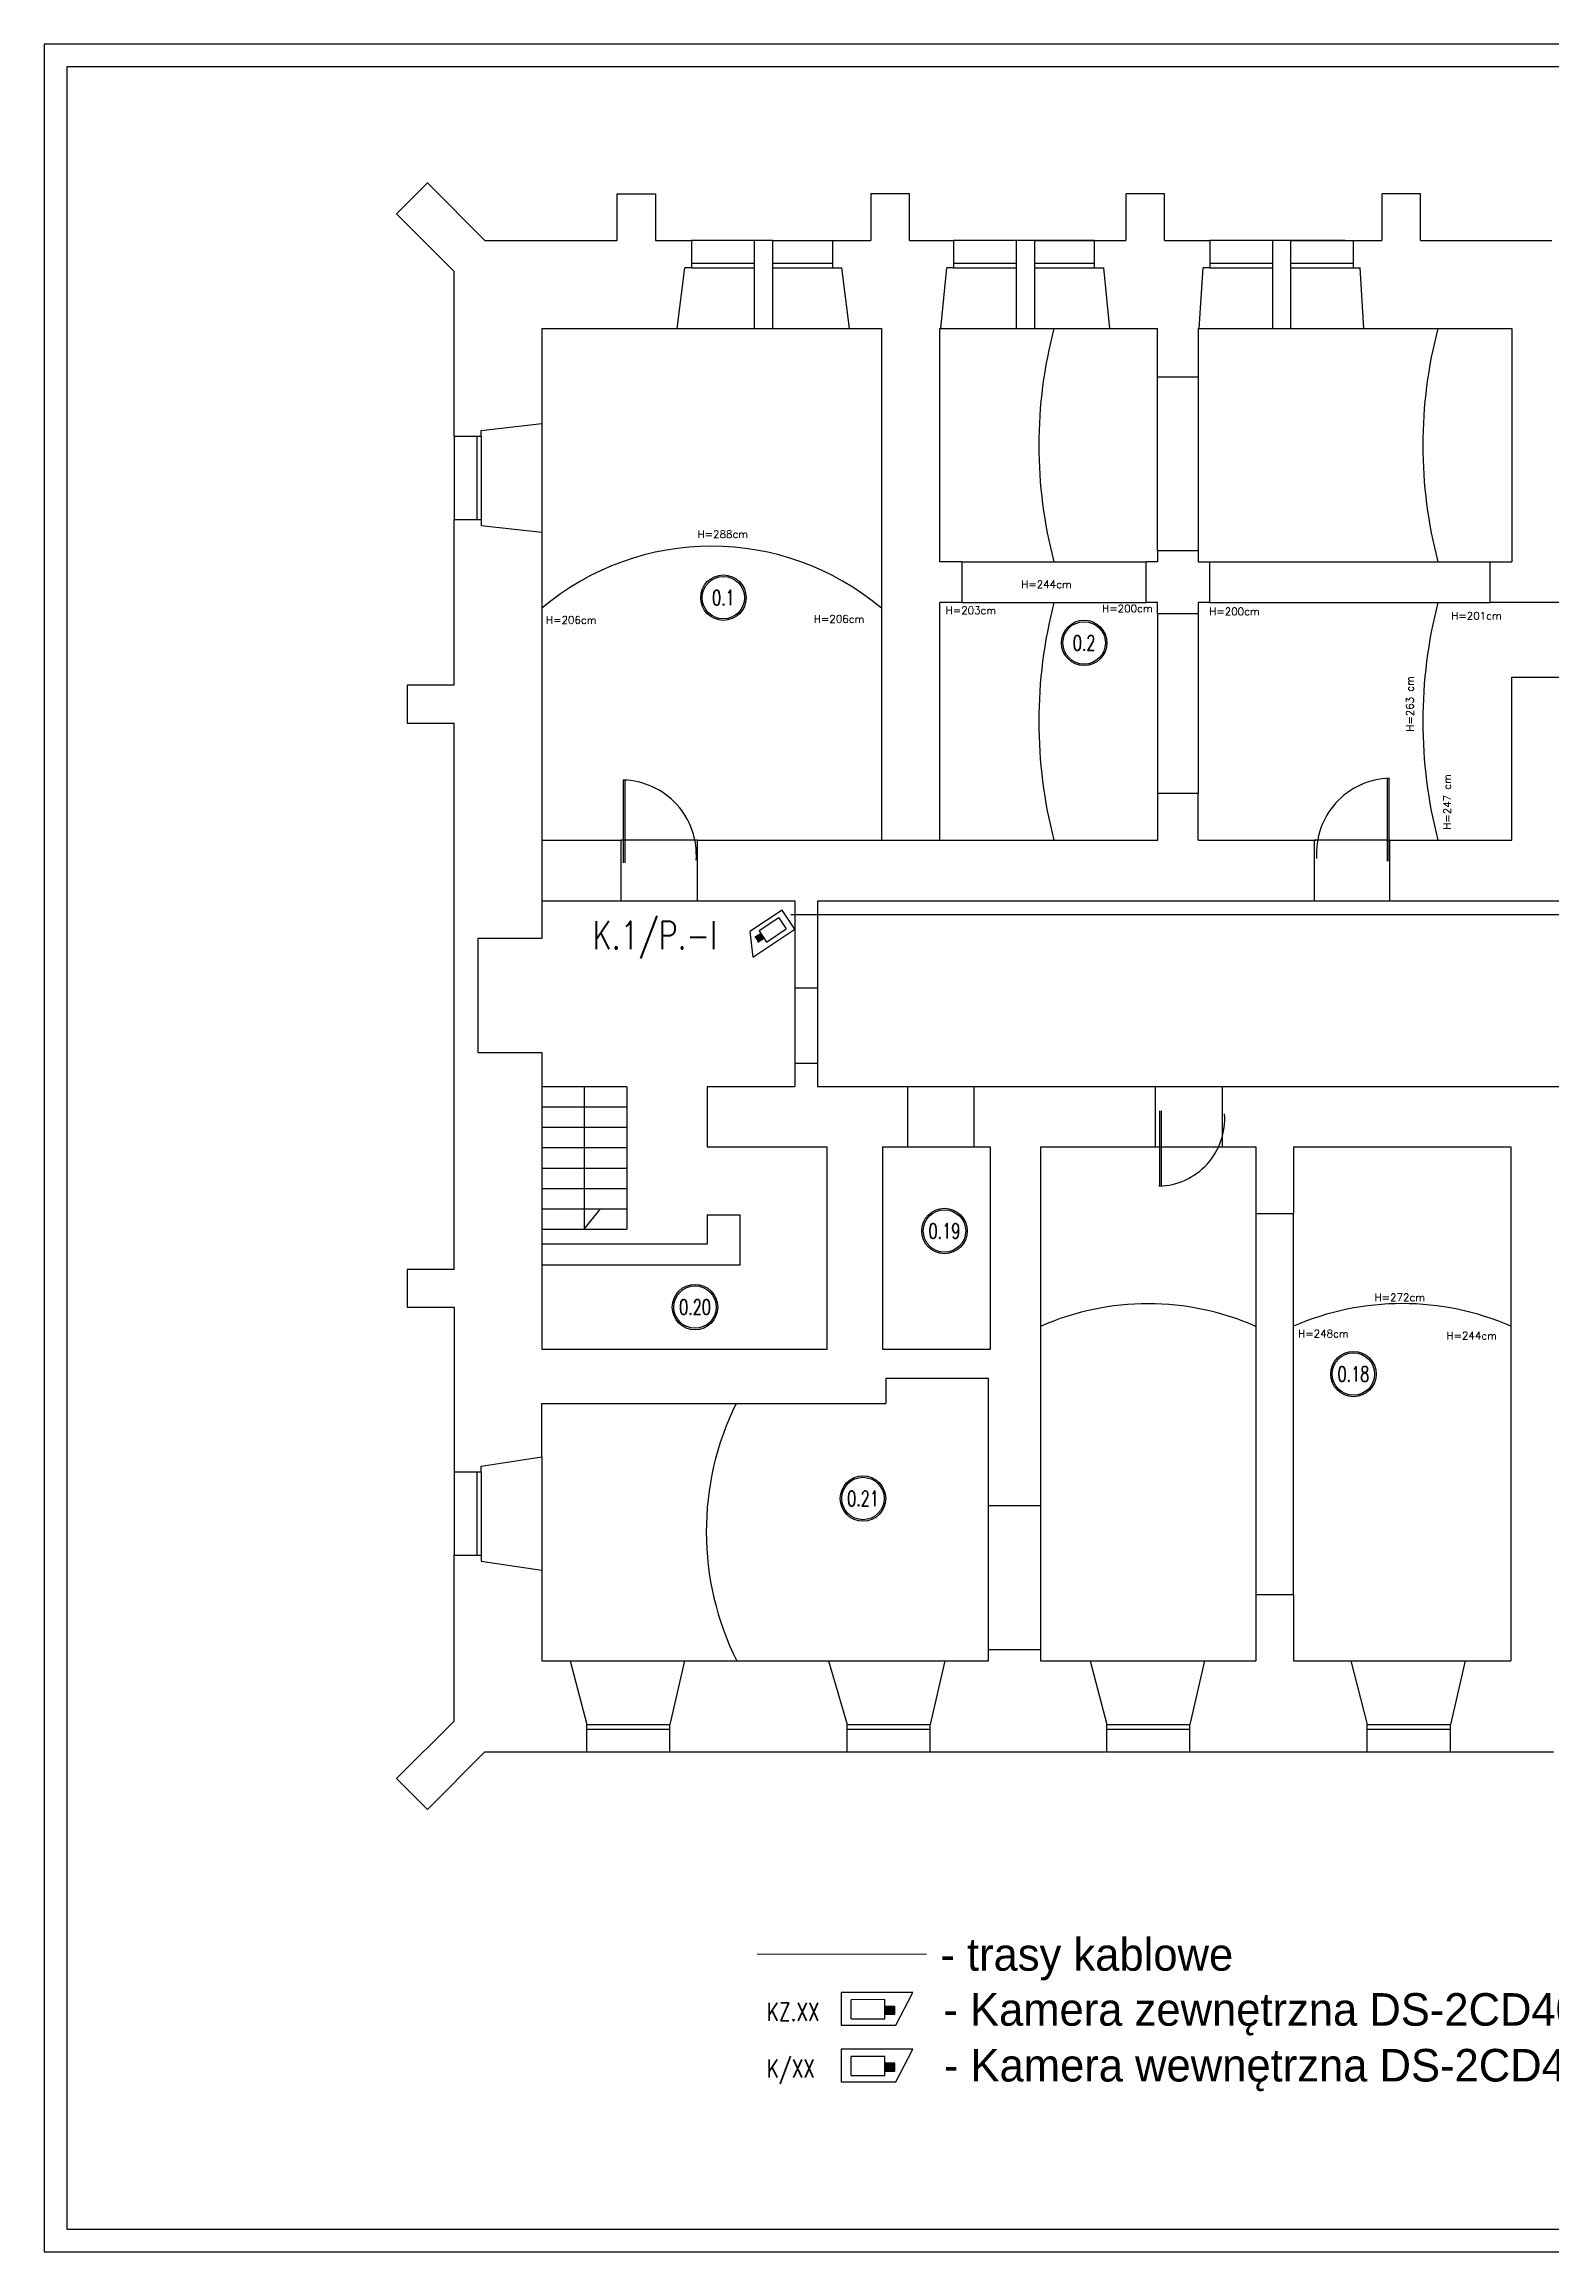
# Model space of a CAD drawing. Header units: millimetres. Extents: x 1324 to 4111, y 907 to 64537.
# Drawn here: x 1326 to 1525.7, y 906.7 to 1199.1 of the extents above; entities that cross this region are included whole.
import ezdxf
from ezdxf.enums import TextEntityAlignment as Align

# ---------------------------------------------------------------- set-up
doc = ezdxf.new("R2010")
doc.units = ezdxf.units.MM
for name, color, linetype in [('_______CCTV', 7, 'Continuous'), ('ELEKTRYK', 5, 'Continuous'), ('ELKOS', 5, 'Continuous'), ('podkład', 8, 'Continuous'), ('RJ45', 4, 'Continuous'), ('TABELKI', 7, 'Continuous')]:
    doc.layers.add(name, color=color, linetype=linetype)
doc.styles.add('OPIS_CIENKI', font='romans.shx', dxfattribs={"width": 0.75, "height": 2})
doc.styles.add('ROMAND', font='romand')

msp = doc.modelspace()

# ---------------------------------------------------------------- hatches: boundary and pattern name
at = {"layer": '_______CCTV'}
for points in [[(1421.33, 1080.73), (1420.55, 1080.21), (1420.14, 1080.82), (1420.93, 1081.34)], [(1437.36, 939.22), (1438.69, 939.22), (1438.69, 938.18), (1437.36, 938.18)], [(1437.36, 931.7), (1438.69, 931.7), (1438.69, 930.66), (1437.36, 930.66)]]:
    msp.add_hatch(color=256, dxfattribs=at).paths.add_polyline_path(points)

# ---------------------------------------------------------------- linework, layer by layer
at = {"layer": '_______CCTV', "color": 6}
for p, q in [((1423.77, 1084.44), (1419.5, 1081.6)), ((1425.46, 1081.9), (1423.77, 1084.44)), ((1419.5, 1081.6), (1419.88, 1078.19)), ((1419.88, 1078.19), (1425.46, 1081.9)), ((1441.06, 941.08), (1431.57, 941.07)), ((1431.57, 941.07), (1431.57, 936.74)), ((1438.84, 936.75), (1441.06, 941.08)), ((1431.57, 936.74), (1438.84, 936.75)), ((1441.06, 933.56), (1431.57, 933.55)), ((1431.57, 933.55), (1431.57, 929.22)), ((1438.84, 929.24), (1441.06, 933.56)), ((1431.57, 929.22), (1438.84, 929.24))]:
    msp.add_line(p, q, dxfattribs=at)
at = {"layer": '_______CCTV'}
for p, q in [((1423.31, 1083.43), (1420.7, 1081.69)), ((1423.31, 1083.43), (1424.3, 1081.94)), ((1420.93, 1081.34), (1420.14, 1080.82)), ((1420.55, 1080.21), (1421.33, 1080.73)), ((1420.7, 1081.69), (1421.68, 1080.21)), ((1421.33, 1080.73), (1420.93, 1081.34)), ((1421.68, 1080.21), (1424.3, 1081.94)), ((1437.35, 940.11), (1432.9, 940.1)), ((1432.91, 937.58), (1432.9, 940.1)), ((1437.36, 937.59), (1437.35, 940.11)), ((1437.36, 939.22), (1437.36, 938.18)), ((1438.69, 939.22), (1437.36, 939.22)), ((1438.69, 938.18), (1438.69, 939.22)), ((1432.91, 937.58), (1437.36, 937.59)), ((1437.36, 938.18), (1438.69, 938.18)), ((1437.35, 932.59), (1432.9, 932.58)), ((1432.91, 930.06), (1432.9, 932.58)), ((1432.91, 930.06), (1437.36, 930.07)), ((1437.36, 930.07), (1437.35, 932.59)), ((1437.36, 931.7), (1437.36, 930.66)), ((1438.69, 931.7), (1437.36, 931.7)), ((1437.36, 930.66), (1438.69, 930.66)), ((1438.69, 930.66), (1438.69, 931.7))]:
    msp.add_line(p, q, dxfattribs=at)
at = {"layer": 'DEFPOINTS', "color": 7}
for p, q in [((1326.01, 1199.14), (1326.01, 906.7)), ((1982.01, 1199.14), (1326.01, 1199.14)), ((1326.01, 906.7), (1982.01, 906.7))]:
    msp.add_line(p, q, dxfattribs=at)
at = {"layer": 'ELEKTRYK', "color": 4}
msp.add_line((1669.87, 1083.82), (1424.89, 1083.82), dxfattribs=at)
at = {"layer": 'podkład', "color": 8}
for p, q in [((1376.77, 1180.76), (1372.67, 1176.66)), ((1376.77, 1180.76), (1384.4, 1173.12)), ((1401.9, 1179.32), (1407, 1179.32)), ((1401.9, 1173.12), (1401.9, 1179.31)), ((1407, 1179.32), (1407, 1173.12)), ((1435.52, 1179.34), (1435.52, 1173.14)), ((1440.6, 1179.32), (1435.52, 1179.32)), ((1440.62, 1173.14), (1440.62, 1179.34)), ((1469.3, 1179.32), (1469.3, 1173.12)), ((1474.4, 1179.32), (1469.32, 1179.32)), ((1474.4, 1173.12), (1474.4, 1179.32)), ((1503.2, 1179.32), (1503.2, 1173.12)), ((1508.3, 1179.32), (1503.22, 1179.32)), ((1508.3, 1173.12), (1508.3, 1179.32)), ((1372.67, 1176.66), (1380.3, 1169.02)), ((1384.4, 1173.12), (1401.9, 1173.12)), ((1407, 1173.12), (1411.77, 1173.12)), ((1420.07, 1173.12), (1411.77, 1173.12)), ((1411.77, 1173.12), (1411.77, 1169.52)), ((1420.07, 1173.12), (1420.07, 1161.48)), ((1422.47, 1173.12), (1420.07, 1173.12)), ((1422.47, 1173.12), (1422.47, 1161.48)), ((1422.47, 1173.12), (1430.41, 1173.12)), ((1430.41, 1173.12), (1435.5, 1173.12)), ((1430.41, 1173.12), (1430.41, 1169.52)), ((1440.62, 1173.12), (1446.47, 1173.12)), ((1454.77, 1173.12), (1446.47, 1173.12)), ((1446.47, 1173.12), (1446.47, 1169.52)), ((1454.77, 1173.12), (1454.77, 1161.48)), ((1457.17, 1173.12), (1454.77, 1173.12)), ((1465.11, 1173.12), (1457.17, 1173.12)), ((1464.36, 1173.12), (1457.17, 1173.12)), ((1457.17, 1173.12), (1457.17, 1161.48)), ((1457.17, 1173.12), (1465.11, 1173.12)), ((1463.71, 1173.12), (1468.61, 1173.12)), ((1465.11, 1173.12), (1465.11, 1169.52)), ((1465.7, 1173.12), (1469.3, 1173.12)), ((1474.4, 1173.12), (1480.41, 1173.12)), ((1488.71, 1173.12), (1480.41, 1173.12)), ((1480.41, 1173.12), (1480.41, 1169.52)), ((1488.71, 1173.12), (1488.71, 1161.48)), ((1491.11, 1173.12), (1488.71, 1173.12)), ((1498.3, 1173.12), (1491.11, 1173.12)), ((1491.11, 1173.12), (1491.11, 1161.48)), ((1491.11, 1173.12), (1499.41, 1173.12)), ((1498.3, 1173.12), (1503.2, 1173.12)), ((1499.41, 1173.12), (1499.41, 1169.52)), ((1508.3, 1173.12), (1525.7, 1173.12)), ((1411.77, 1170.12), (1420.07, 1170.12)), ((1422.47, 1170.12), (1430.41, 1170.12)), ((1446.47, 1170.12), (1454.77, 1170.12)), ((1457.17, 1170.12), (1465.11, 1170.12)), ((1480.41, 1170.12), (1488.71, 1170.12)), ((1491.11, 1170.12), (1499.41, 1170.12)), ((1380.3, 1147.18), (1380.3, 1169.02)), ((1409.87, 1161.48), (1410.87, 1169.52)), ((1411.77, 1169.52), (1410.87, 1169.52)), ((1411.77, 1169.52), (1420.07, 1169.52)), ((1422.47, 1169.52), (1430.41, 1169.52)), ((1430.41, 1169.52), (1431.67, 1169.52)), ((1432.67, 1161.48), (1431.67, 1169.52)), ((1444.77, 1161.48), (1445.57, 1169.52)), ((1446.47, 1169.52), (1445.57, 1169.52)), ((1446.47, 1169.52), (1454.77, 1169.52)), ((1457.17, 1169.52), (1465.11, 1169.52)), ((1465.11, 1169.52), (1466.37, 1169.52)), ((1467.17, 1161.48), (1466.37, 1169.52)), ((1479.01, 1161.48), (1479.51, 1169.52)), ((1480.41, 1169.52), (1479.51, 1169.52)), ((1480.41, 1169.52), (1488.71, 1169.52)), ((1491.11, 1169.52), (1499.41, 1169.52)), ((1499.41, 1169.52), (1500.31, 1169.52)), ((1500.81, 1161.48), (1500.31, 1169.52)), ((1391.91, 1161.48), (1391.91, 1148.89)), ((1391.91, 1161.48), (1409.87, 1161.48)), ((1409.87, 1161.48), (1420.07, 1161.48)), ((1420.07, 1161.48), (1422.47, 1161.48)), ((1422.47, 1161.48), (1432.67, 1161.48)), ((1432.67, 1161.48), (1436.91, 1161.48)), ((1436.91, 1161.48), (1436.91, 1093.68)), ((1444.63, 1130.58), (1444.63, 1161.48)), ((1444.63, 1161.48), (1444.77, 1161.48)), ((1444.77, 1161.48), (1454.77, 1161.48)), ((1454.77, 1161.48), (1457.17, 1161.48)), ((1457.17, 1161.48), (1467.17, 1161.48)), ((1465.37, 1161.48), (1473.49, 1161.48)), ((1473.49, 1155.08), (1473.49, 1161.48)), ((1478.87, 1161.48), (1479.01, 1161.48)), ((1478.87, 1161.48), (1478.87, 1155.08)), ((1479.01, 1161.48), (1488.71, 1161.48)), ((1488.71, 1161.48), (1491.11, 1161.48)), ((1491.11, 1161.48), (1500.81, 1161.48)), ((1500.81, 1161.48), (1520.43, 1161.48)), ((1520.43, 1161.48), (1520.43, 1130.58)), ((1473.49, 1132.08), (1473.49, 1155.08)), ((1473.49, 1155.08), (1478.87, 1155.08)), ((1478.87, 1155.08), (1478.87, 1132.08)), ((1380.3, 1147.18), (1380.3, 1136.18)), ((1383.9, 1147.18), (1380.3, 1147.18)), ((1383.3, 1147.18), (1383.3, 1136.18)), ((1383.9, 1147.98), (1391.91, 1148.89)), ((1383.9, 1147.18), (1383.9, 1147.98)), ((1383.9, 1147.18), (1383.9, 1136.18)), ((1391.91, 1148.89), (1391.91, 1134.49)), ((1380.3, 1114.22), (1380.3, 1136.18)), ((1380.3, 1136.18), (1383.9, 1136.18)), ((1383.9, 1136.18), (1383.9, 1135.38)), ((1383.9, 1135.38), (1391.91, 1134.49)), ((1391.91, 1134.49), (1391.91, 1080.68)), ((1473.49, 1132.08), (1473.49, 1130.58)), ((1473.49, 1132.08), (1478.87, 1132.08)), ((1478.87, 1132.08), (1478.87, 1130.58)), ((1447.55, 1130.58), (1444.63, 1130.58)), ((1447.55, 1130.58), (1447.55, 1125.18)), ((1447.55, 1130.58), (1471.97, 1130.58)), ((1473.49, 1130.58), (1471.97, 1130.58)), ((1471.97, 1125.18), (1471.97, 1130.58)), ((1478.87, 1130.58), (1480.37, 1130.58)), ((1480.37, 1130.58), (1480.37, 1125.18)), ((1480.37, 1130.58), (1517.52, 1130.58)), ((1517.52, 1125.18), (1517.52, 1130.58)), ((1517.52, 1130.58), (1520.43, 1130.58)), ((1447.55, 1125.18), (1444.63, 1125.18)), ((1444.63, 1093.68), (1444.63, 1125.18)), ((1447.55, 1125.18), (1471.97, 1125.18)), ((1473.47, 1125.18), (1471.97, 1125.18)), ((1473.47, 1123.68), (1473.47, 1125.18)), ((1478.87, 1123.68), (1473.47, 1123.68)), ((1473.47, 1123.68), (1473.47, 1099.88)), ((1480.37, 1125.18), (1478.87, 1125.18)), ((1478.87, 1125.18), (1478.87, 1123.68)), ((1478.87, 1123.68), (1478.87, 1099.88)), ((1480.37, 1125.18), (1517.52, 1125.18)), ((1530.44, 1125.18), (1517.52, 1125.18)), ((1380.3, 1114.22), (1374.1, 1114.22)), ((1374.1, 1114.22), (1374.1, 1109.22)), ((1520.43, 1093.68), (1520.43, 1115.3)), ((1520.43, 1115.3), (1530.44, 1115.3)), ((1374.1, 1109.22), (1380.3, 1109.22)), ((1380.3, 1036.82), (1380.3, 1109.22)), ((1402.77, 1090.71), (1402.77, 1101.66)), ((1402.97, 1090.71), (1402.97, 1101.66)), ((1478.87, 1099.88), (1473.47, 1099.88)), ((1473.47, 1099.88), (1473.47, 1093.68)), ((1478.87, 1093.68), (1478.87, 1099.88)), ((1503.96, 1090.94), (1503.96, 1101.88)), ((1504.16, 1090.94), (1504.16, 1101.89)), ((1391.91, 1093.68), (1402.46, 1093.68)), ((1412.56, 1093.68), (1402.46, 1093.68)), ((1402.46, 1085.68), (1402.46, 1093.68)), ((1412.56, 1093.68), (1473.53, 1093.68)), ((1412.56, 1085.68), (1412.56, 1093.68)), ((1478.93, 1093.68), (1494.46, 1093.68)), ((1504.26, 1093.68), (1494.24, 1093.68)), ((1494.26, 1085.68), (1494.26, 1093.68)), ((1504.26, 1093.68), (1520.43, 1093.68)), ((1504.26, 1085.68), (1504.26, 1093.68)), ((1391.91, 1085.68), (1402.46, 1085.68)), ((1402.46, 1085.68), (1412.56, 1085.68)), ((1412.56, 1085.68), (1425.46, 1085.68)), ((1425.46, 1085.68), (1425.46, 1074.16)), ((1428.46, 1085.68), (1494.46, 1085.68)), ((1428.46, 1085.68), (1428.46, 1074.16)), ((1494.26, 1085.68), (1504.26, 1085.68)), ((1504.26, 1085.68), (1589.06, 1085.68)), ((1391.91, 1080.68), (1383.46, 1080.68)), ((1383.46, 1080.68), (1383.46, 1065.58)), ((1425.46, 1074.16), (1425.46, 1064.16)), ((1425.46, 1074.16), (1428.46, 1074.16)), ((1428.46, 1074.16), (1428.46, 1064.16)), ((1383.46, 1065.58), (1391.91, 1065.58)), ((1391.91, 1065.58), (1391.91, 1026.27)), ((1425.46, 1064.16), (1425.46, 1061.07)), ((1425.46, 1064.16), (1428.46, 1064.16)), ((1428.46, 1064.16), (1428.46, 1061.07)), ((1391.91, 1061.07), (1391.91, 1042.17)), ((1403.21, 1061.02), (1391.91, 1061.02)), ((1397.56, 1061.02), (1397.56, 1042.17)), ((1403.21, 1061.02), (1403.21, 1042.17)), ((1413.82, 1061.07), (1425.46, 1061.07)), ((1413.82, 1061.07), (1413.82, 1053.07)), ((1428.46, 1061.07), (1440.36, 1061.07)), ((1440.36, 1061.07), (1449.16, 1061.07)), ((1440.36, 1061.07), (1440.36, 1053.07)), ((1449.16, 1061.07), (1473.16, 1061.07)), ((1449.16, 1061.07), (1449.16, 1053.07)), ((1473.16, 1061.07), (1482.06, 1061.07)), ((1473.16, 1061.07), (1473.16, 1053.07)), ((1482.06, 1061.07), (1482.06, 1053.07)), ((1482.06, 1061.07), (1535.56, 1061.07)), ((1391.91, 1058.37), (1403.21, 1058.37)), ((1473.75, 1057.83), (1473.75, 1047.88)), ((1473.95, 1057.83), (1473.95, 1047.89)), ((1391.91, 1055.67), (1403.21, 1055.67)), ((1391.91, 1052.97), (1403.21, 1052.97)), ((1413.82, 1053.07), (1429.71, 1053.07)), ((1429.71, 1026.27), (1429.71, 1053.07)), ((1437.04, 1053.07), (1440.36, 1053.07)), ((1437.04, 1053.07), (1437.04, 1026.27)), ((1440.36, 1053.07), (1449.16, 1053.07)), ((1449.16, 1053.07), (1451.34, 1053.07)), ((1451.34, 1026.27), (1451.34, 1053.07)), ((1457.99, 1053.07), (1457.99, 1005.54)), ((1457.99, 1053.07), (1473.16, 1053.07)), ((1473.16, 1053.07), (1482.06, 1053.07)), ((1482.06, 1053.07), (1486.49, 1053.07)), ((1486.49, 1053.07), (1486.49, 1044.27)), ((1491.49, 1053.07), (1491.49, 1044.27)), ((1491.49, 1053.07), (1520.29, 1053.07)), ((1520.29, 1053.07), (1520.29, 984.98)), ((1391.91, 1050.27), (1403.21, 1050.27)), ((1391.91, 1047.57), (1403.21, 1047.57)), ((1391.91, 1044.87), (1403.21, 1044.87)), ((1397.56, 1042.17), (1399.7, 1044.87)), ((1413.82, 1044.07), (1413.82, 1040.17)), ((1413.82, 1044.07), (1418.21, 1044.07)), ((1418.21, 1037.47), (1418.21, 1044.07)), ((1486.49, 1044.27), (1491.49, 1044.27)), ((1486.49, 1044.27), (1486.49, 993.78)), ((1491.49, 993.78), (1491.49, 1044.27)), ((1391.91, 1042.17), (1403.21, 1042.17)), ((1413.82, 1040.17), (1391.91, 1040.17)), ((1374.1, 1036.82), (1374.1, 1031.82)), ((1380.3, 1036.82), (1374.1, 1036.82)), ((1391.91, 1037.47), (1418.21, 1037.47)), ((1374.1, 1031.82), (1380.3, 1031.82)), ((1380.3, 1031.82), (1380.3, 1009.98)), ((1391.91, 1026.27), (1429.71, 1026.27)), ((1437.04, 1026.27), (1451.34, 1026.27)), ((1451.09, 1022.38), (1437.49, 1022.38)), ((1437.49, 1022.38), (1437.49, 1019.08)), ((1451.09, 1019.08), (1451.09, 1022.38)), ((1391.91, 1019.08), (1437.49, 1019.08)), ((1391.91, 1012.01), (1391.91, 1019.08)), ((1451.09, 1005.54), (1451.09, 1019.08)), ((1383.9, 1010.8), (1391.91, 1012.01)), ((1391.91, 1012.01), (1391.91, 997.01)), ((1380.3, 1010.02), (1380.3, 999.02)), ((1383.9, 1010), (1380.3, 1010)), ((1383.3, 1010), (1383.3, 999)), ((1383.9, 1010), (1383.9, 1010.8)), ((1383.9, 1010), (1383.9, 999)), ((1451.09, 986.48), (1451.09, 1005.54)), ((1457.99, 1005.54), (1451.09, 1005.54)), ((1457.99, 1005.54), (1457.99, 986.48)), ((1380.3, 977.02), (1380.3, 999.02)), ((1380.3, 999), (1383.9, 999)), ((1383.9, 999), (1383.9, 998.2)), ((1383.9, 998.2), (1391.91, 997.01)), ((1391.91, 997.01), (1391.91, 984.98)), ((1486.49, 993.78), (1486.49, 984.98)), ((1486.49, 993.78), (1491.49, 993.78)), ((1491.49, 993.78), (1491.49, 984.98)), ((1451.09, 984.98), (1451.09, 986.48)), ((1451.09, 986.48), (1457.99, 986.48)), ((1457.99, 986.48), (1457.99, 984.98)), ((1391.91, 984.98), (1395.67, 984.98)), ((1395.67, 984.98), (1397.87, 976.54)), ((1395.67, 984.98), (1410.81, 984.98)), ((1410.81, 984.98), (1408.87, 976.54)), ((1410.81, 984.98), (1429.91, 984.98)), ((1429.91, 984.98), (1432.37, 976.54)), ((1429.91, 984.98), (1445.31, 984.98)), ((1445.31, 984.98), (1443.37, 976.54)), ((1445.31, 984.98), (1451.09, 984.98)), ((1457.99, 984.98), (1466.42, 984.98)), ((1464.57, 984.98), (1466.77, 976.54)), ((1464.57, 984.98), (1479.71, 984.98)), ((1479.71, 984.98), (1477.77, 976.54)), ((1479.71, 984.98), (1486.49, 984.98)), ((1491.49, 984.98), (1499.07, 984.98)), ((1499.07, 984.98), (1501.27, 976.54)), ((1499.07, 984.98), (1514.21, 984.98)), ((1514.21, 984.98), (1512.27, 976.54)), ((1514.21, 984.98), (1520.29, 984.98)), ((1372.67, 969.39), (1380.3, 977.02)), ((1397.87, 976.54), (1408.87, 976.54)), ((1397.87, 972.92), (1397.87, 976.54)), ((1397.87, 975.94), (1408.87, 975.94)), ((1408.87, 972.92), (1408.87, 976.54)), ((1432.37, 976.54), (1443.37, 976.54)), ((1432.37, 972.92), (1432.37, 976.54)), ((1432.37, 975.94), (1443.37, 975.94)), ((1443.37, 972.92), (1443.37, 976.54)), ((1466.77, 976.54), (1477.77, 976.54)), ((1466.77, 972.92), (1466.77, 976.54)), ((1466.77, 975.94), (1477.77, 975.94)), ((1477.77, 972.92), (1477.77, 976.54)), ((1501.27, 976.54), (1512.27, 976.54)), ((1501.27, 972.94), (1501.27, 976.54)), ((1501.27, 975.94), (1512.27, 975.94)), ((1512.27, 972.92), (1512.27, 976.54)), ((1376.79, 965.3), (1384.4, 972.92)), ((1384.4, 972.92), (1397.87, 972.92)), ((1397.87, 972.92), (1408.87, 972.92)), ((1408.87, 972.92), (1432.37, 972.92)), ((1432.37, 972.92), (1443.37, 972.92)), ((1443.37, 972.92), (1466.67, 972.92)), ((1466.77, 972.92), (1477.77, 972.92)), ((1477.77, 972.92), (1501.74, 972.92)), ((1501.27, 972.92), (1512.27, 972.92)), ((1512.27, 972.92), (1525.92, 972.92)), ((1376.77, 965.28), (1372.67, 969.39))]:
    msp.add_line(p, q, dxfattribs=at)
for centre, radius in [((1415.98, 1125.82), 3.01), ((1415.98, 1125.82), 2.81), ((1463.76, 1119.83), 3.01), ((1463.76, 1119.83), 2.81), ((1445.26, 1041.93), 3.01), ((1445.26, 1041.93), 2.81), ((1412.22, 1031.85), 3.01), ((1412.22, 1031.85), 2.81), ((1499.43, 1022.98), 3.01), ((1499.43, 1022.98), 2.81), ((1434.47, 1006.49), 3.01), ((1434.47, 1006.49), 2.81)]:
    msp.add_circle(centre, radius, dxfattribs=at)
for centre, radius, start, end in [((1518.42, 1146.03), 60.66, 165.2422, 194.7505), ((1569.28, 1146.03), 60.66, 165.2422, 194.7505), ((1414.41, 1097.66), 34.97, 49.9512, 130.0479), ((1520.77, 1109.43), 63.01, 165.5196, 194.4731), ((1571.63, 1109.43), 63.01, 165.5194, 194.4734), ((1402.46, 1091.73), 9.94, 356.0307, 88.5364), ((1504.47, 1091.96), 9.94, 91.4636, 183.9693), ((1473.44, 1056.81), 8.94, 271.4636, 3.9693), ((1472.24, 996.96), 35.34, 66.2227, 113.7773), ((1505.89, 996.25), 36.06, 66.4634, 113.5366), ((1452.05, 1002.11), 38.34, 153.7354, 206.5483)]:
    msp.add_arc(centre, radius, start, end, dxfattribs=at)
at = {"layer": 'RJ45', "color": 4, "linetype": 'Continuous', "lineweight": 0}
for q in [(1442.87, 946.13), (1440.96, 946.13)]:
    msp.add_line((1420.44, 946.13), q, dxfattribs=at)
at = {"layer": 'TABELKI', "color": 7}
for p, q in [((1329.01, 1196.14), (1329.01, 909.7)), ((1979.01, 1196.14), (1329.01, 1196.14)), ((1329.01, 909.7), (1979.01, 909.7))]:
    msp.add_line(p, q, dxfattribs=at)

# ---------------------------------------------------------------- texts
at = {"color": 4, "linetype": 'Continuous', "style": 'OPIS_CIENKI', "width": 0.75}
msp.add_text('K.1/P.-I', height=3.713, dxfattribs=at).set_placement((1398.67, 1079.27))
at = {"color": 7, "linetype": 'Continuous', "style": 'OPIS_CIENKI', "width": 0.75}
for s, p in [('KZ.XX', (1421.73, 937.29)), ('K/XX', (1421.73, 929.78))]:
    msp.add_text(s, height=2.396, dxfattribs=at).set_placement(p)
at = {"layer": 'ELKOS', "color": 7}
for s, p in [('- trasy kablowe', (1444.72, 943.95)), ('- Kamera zewnętrzna DS-2CD4025FWD-AP w obudowie DS-1322HZ-C ', (1445.12, 936.66)), ('- Kamera wewnętrzna DS-2CD4224F-IZS  ', (1445.19, 929.27))]:
    msp.add_text(s, height=4.3131, dxfattribs=at).set_placement(p)
at = {"layer": 'podkład', "color": 8, "style": 'ROMAND'}
for s, p in [('H=288cm', (1415.9, 1133.43)), ('H=244cm', (1458.77, 1126.79)), ('H=206cm', (1395.82, 1122.07)), ('H=206cm', (1431.3, 1122.2)), ('H=203cm', (1448.76, 1123.34)), ('H=200cm', (1469.49, 1123.59)), ('H=200cm', (1483.67, 1123.2)), ('H=201cm', (1515.72, 1122.62)), ('H=272cm', (1505.57, 1032.33)), ('H=248cm', (1495.45, 1027.54)), ('H=244cm', (1515.09, 1027.26))]:
    msp.add_text(s, height=1, dxfattribs=at).set_placement(p, align=Align.BOTTOM_CENTER)
at = {"layer": 'podkład', "color": 8, "style": 'ROMAND', "width": 0.7}
for s, p in [('0.1', (1415.98, 1125.82)), ('0.2', (1463.76, 1119.83)), ('0.19', (1445.26, 1041.93)), ('0.20', (1412.22, 1031.85)), ('0.18', (1499.43, 1022.98)), ('0.21', (1434.47, 1006.49))]:
    msp.add_text(s, height=2, dxfattribs=at).set_placement(p, align=Align.MIDDLE_CENTER)
at = {"layer": 'podkład', "color": 8, "style": 'ROMAND'}
for s, p in [('H=263 cm', (1507.71, 1111.74)), ('H=247 cm', (1512.64, 1098.76))]:
    msp.add_text(s, height=1, rotation=90, dxfattribs=at).set_placement(p, align=Align.BOTTOM_CENTER)

doc.saveas('drawing.dxf')
